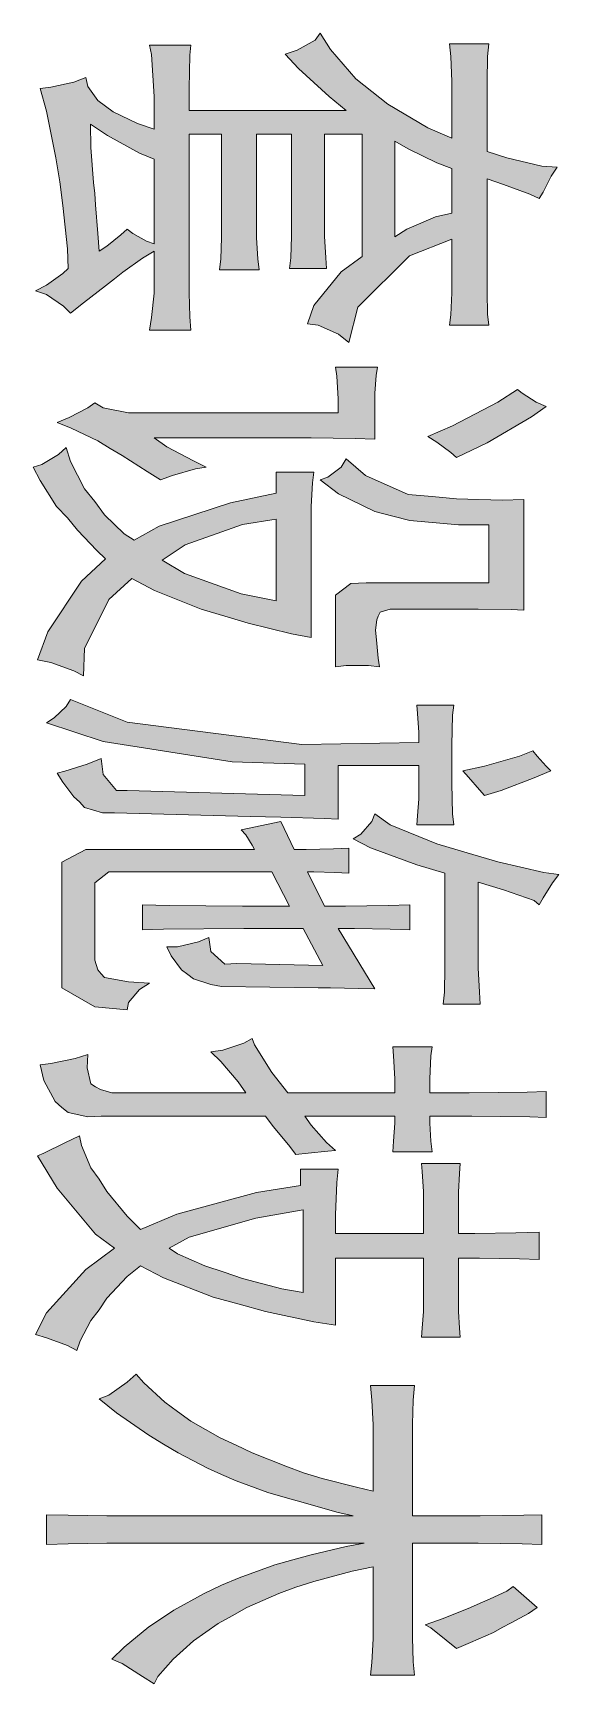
# Model space of a CAD drawing. Header units: millimetres. Extents: x 117 to 78452272, y 10 to 169749766.
# Drawn here: x 78390992 to 78391348, y 169650795 to 169651912 of the extents above; entities that cross this region are included whole.
import ezdxf

# ---------------------------------------------------------------- set-up
doc = ezdxf.new("R2010")
doc.units = ezdxf.units.MM

msp = doc.modelspace()

# ---------------------------------------------------------------- hatches: boundary and pattern name
h = msp.add_hatch(color=0)
h.paths.add_polyline_path([(78391334.323, 169651800.369), (78391327.859, 169651803.385), (78391310.191, 169651809.849), (78391298.987, 169651813.728), (78391298.987, 169651745.212), (78391298.987, 169651737.024), (78391299.418, 169651721.942), (78391300.28, 169651714.616), (78391273.563, 169651714.616), (78391274.425, 169651721.511), (78391275.287, 169651736.593), (78391275.287, 169651745.212), (78391275.287, 169651772.79), (78391246.415, 169651761.586), (78391211.511, 169651726.682), (78391205.478, 169651702.982), (78391198.584, 169651708.584), (78391184.794, 169651714.616), (78391177.469, 169651715.478), (78391181.778, 169651727.975), (78391200.307, 169651750.814), (78391214.528, 169651761.156), (78391214.528, 169651843.892), (78391189.103, 169651843.892), (78391189.103, 169651782.271), (78391189.103, 169651774.945), (78391189.965, 169651760.294), (78391190.396, 169651752.968), (78391165.403, 169651752.968), (78391166.265, 169651760.294), (78391166.696, 169651774.945), (78391166.696, 169651782.271), (78391166.696, 169651843.892), (78391142.995, 169651843.892), (78391142.995, 169651780.547), (78391142.995, 169651773.652), (78391143.857, 169651759.432), (78391144.719, 169651752.106), (78391118.002, 169651752.106), (78391118.864, 169651759.432), (78391119.295, 169651773.652), (78391119.295, 169651780.547), (78391119.295, 169651843.892), (78391097.318, 169651843.892), (78391097.318, 169651743.919), (78391097.318, 169651736.593), (78391097.749, 169651720.218), (78391098.611, 169651711.169), (78391070.601, 169651711.169), (78391071.894, 169651719.787), (78391073.618, 169651736.162), (78391073.618, 169651743.919), (78391073.618, 169651764.603), (78391065.861, 169651759.863), (78391052.503, 169651750.383), (78391046.901, 169651746.073), (78391040.868, 169651741.333), (78391025.786, 169651729.699), (78391017.167, 169651722.804), (78391012.427, 169651727.544), (78391000.793, 169651735.3), (78390993.467, 169651737.886), (78391000.793, 169651741.764), (78391011.996, 169651749.521), (78391015.444, 169651752.968), (78391015.013, 169651766.327), (78391011.996, 169651795.629), (78391009.842, 169651811.573), (78391007.256, 169651827.948), (78391000.793, 169651859.405), (78390996.483, 169651874.918), (78391003.809, 169651875.78), (78391019.322, 169651879.227), (78391027.509, 169651882.243), (78391028.802, 169651876.21), (78391035.697, 169651866.73), (78391040.868, 169651862.852), (78391046.039, 169651858.974), (78391062.414, 169651851.217), (78391073.618, 169651847.339), (78391073.618, 169651869.316), (78391071.894, 169651897.756), (78391070.601, 169651904.22), (78391098.611, 169651904.22), (78391097.749, 169651897.325), (78391097.318, 169651874.918), (78391097.318, 169651859.836), (78391203.755, 169651859.836), (78391192.12, 169651869.316), (78391171.436, 169651888.276), (78391162.387, 169651898.187), (78391170.574, 169651900.773), (78391182.64, 169651907.667), (78391186.087, 169651912.408), (78391192.982, 169651901.204), (78391210.218, 169651881.382), (78391220.991, 169651872.763), (78391231.764, 169651864.145), (78391258.912, 169651848.201), (78391275.287, 169651841.306), (78391275.287, 169651872.332), (78391275.287, 169651879.658), (78391274.425, 169651896.464), (78391273.563, 169651905.082), (78391300.28, 169651905.082), (78391299.418, 169651896.464), (78391298.987, 169651879.658), (78391298.987, 169651872.332), (78391298.987, 169651832.257), (78391312.346, 169651827.948), (78391336.046, 169651822.346), (78391346.388, 169651821.484), (78391342.51, 169651815.451), (78391336.908, 169651804.678)])
h.paths.add_polyline_path([(78391030.526, 169651850.786), (78391030.957, 169651834.842), (78391032.68, 169651811.142), (78391033.542, 169651803.816), (78391033.973, 169651796.06), (78391035.697, 169651776.669), (78391036.559, 169651764.603), (78391041.73, 169651768.05), (78391051.21, 169651775.807), (78391055.519, 169651779.685), (78391059.397, 169651776.669), (78391068.447, 169651771.498), (78391073.618, 169651769.774), (78391073.618, 169651827.086), (78391063.706, 169651830.964), (78391042.161, 169651843.03)])
h.paths.add_polyline_path([(78391236.504, 169651774.514), (78391244.692, 169651779.685), (78391264.083, 169651787.872), (78391275.287, 169651790.458), (78391275.287, 169651820.622), (78391264.945, 169651824.5), (78391245.554, 169651833.981), (78391236.504, 169651839.152)])
h = msp.add_hatch(color=0)
h.dxf.hatch_style = 2
h.paths.add_polyline_path([(78391223.146, 169651637.482), (78391209.787, 169651637.913), (78391180.054, 169651638.344), (78391164.11, 169651638.344), (78391073.618, 169651638.344), (78391082.236, 169651632.311), (78391100.334, 169651622.831), (78391108.953, 169651618.522), (78391101.627, 169651617.229), (78391086.114, 169651612.92), (78391077.927, 169651609.904), (78391068.878, 169651615.505), (78391052.072, 169651626.278), (78391043.884, 169651631.018), (78391035.697, 169651636.189), (78391017.598, 169651644.808), (78391008.118, 169651648.686), (78391016.306, 169651652.133), (78391028.802, 169651658.597), (78391033.542, 169651662.045), (78391039.144, 169651658.597), (78391056.381, 169651655.15), (78391067.585, 169651655.15), (78391198.153, 169651655.15), (78391198.153, 169651664.63), (78391197.291, 169651680.143), (78391196.429, 169651686.176), (78391224.87, 169651686.176), (78391224.008, 169651680.574), (78391223.146, 169651668.508), (78391223.146, 169651662.045)])
h = msp.add_hatch(color=0)
h.dxf.hatch_style = 2
h.paths.add_polyline_path([(78391339.063, 169651659.459), (78391329.152, 169651652.564), (78391298.987, 169651634.897), (78391278.303, 169651624.986), (78391274.425, 169651628.433), (78391264.945, 169651635.328), (78391258.912, 169651639.206), (78391275.718, 169651646.532), (78391306.313, 169651662.475), (78391319.671, 169651671.094), (78391322.688, 169651668.508), (78391332.168, 169651662.475)])
h = msp.add_hatch(color=0)
h.paths.add_polyline_path([(78391181.778, 169651615.075), (78391180.916, 169651607.749), (78391180.054, 169651591.805), (78391180.054, 169651583.187), (78391180.054, 169651503.036), (78391166.696, 169651505.621), (78391137.393, 169651512.947), (78391121.449, 169651517.687), (78391105.505, 169651522.427), (78391074.048, 169651534.924), (78391058.535, 169651543.111), (78391043.022, 169651528.891), (78391026.648, 169651495.71), (78391025.786, 169651477.181), (78391019.322, 169651480.628), (78391003.809, 169651486.23), (78390994.76, 169651487.954), (78391001.654, 169651506.914), (78391024.493, 169651541.388), (78391040.868, 169651556.47), (78391034.835, 169651562.072), (78391021.907, 169651575.861), (78391015.013, 169651584.048), (78391007.687, 169651591.805), (78390996.483, 169651609.473), (78390991.743, 169651618.522), (78390997.776, 169651620.245), (78391008.98, 169651627.14), (78391014.151, 169651631.88), (78391017.167, 169651622.4), (78391026.648, 169651603.871), (78391033.542, 169651595.252), (78391040.006, 169651586.203), (78391053.364, 169651573.276), (78391060.259, 169651568.966), (78391077.065, 169651578.447), (78391125.328, 169651594.391), (78391156.354, 169651600.854), (78391156.354, 169651615.075)])
h.paths.add_polyline_path([(78391079.219, 169651555.608), (78391094.302, 169651546.559), (78391132.653, 169651532.769), (78391156.354, 169651528.029), (78391156.354, 169651583.187), (78391133.515, 169651579.739), (78391094.732, 169651565.95)])
h = msp.add_hatch(color=0)
h.dxf.hatch_style = 2
h.paths.add_polyline_path([(78391196.429, 169651524.151), (78391196.429, 169651531.907), (78391206.771, 169651539.664), (78391217.113, 169651540.095), (78391300.28, 169651540.095), (78391300.28, 169651579.308), (78391279.596, 169651579.308), (78391246.846, 169651582.325), (78391235.212, 169651585.341), (78391223.146, 169651588.358), (78391198.584, 169651600.423), (78391186.087, 169651609.904), (78391191.258, 169651611.627), (78391200.307, 169651618.522), (78391203.755, 169651624.124), (78391216.682, 169651612.92), (78391245.554, 169651599.992), (78391261.928, 169651598.7), (78391278.303, 169651596.976), (78391309.329, 169651596.114), (78391323.981, 169651596.545), (78391323.981, 169651521.565), (78391315.362, 169651521.996), (78391292.955, 169651522.427), (78391279.596, 169651522.427), (78391239.521, 169651522.427), (78391233.488, 169651522.427), (78391226.593, 169651520.273), (78391225.301, 169651517.687), (78391224.439, 169651515.102), (78391223.577, 169651508.207), (78391224.008, 169651503.898), (78391224.439, 169651499.158), (78391225.301, 169651489.247), (78391226.162, 169651483.214), (78391218.837, 169651484.076), (78391203.755, 169651484.076), (78391196.429, 169651483.214)])
h = msp.add_hatch(color=0)
h.dxf.hatch_style = 2
h.paths.add_polyline_path([(78391251.586, 169651376.346), (78391252.017, 169651382.379), (78391252.879, 169651394.014), (78391252.879, 169651399.616), (78391252.879, 169651416.421), (78391198.153, 169651416.421), (78391198.153, 169651380.224), (78391189.103, 169651380.655), (78391159.37, 169651381.517), (78391138.686, 169651381.948), (78391046.901, 169651384.534), (78391038.713, 169651384.534), (78391026.648, 169651387.981), (78391023.2, 169651391.859), (78391019.322, 169651395.307), (78391011.996, 169651405.218), (78391008.118, 169651411.251), (78391013.289, 169651412.543), (78391028.371, 169651417.283), (78391037.851, 169651421.162), (78391039.144, 169651410.389), (78391048.193, 169651399.616), (78391055.519, 169651399.616), (78391175.745, 169651396.168), (78391175.745, 169651417.283), (78391126.62, 169651419.007), (78391039.144, 169651432.796), (78391000.793, 169651445.293), (78391005.964, 169651448.74), (78391014.151, 169651456.497), (78391017.167, 169651461.237), (78391055.519, 169651445.724), (78391173.59, 169651430.642), (78391252.879, 169651431.935), (78391252.879, 169651438.829), (78391252.017, 169651451.757), (78391251.586, 169651457.359), (78391276.58, 169651457.359), (78391275.718, 169651450.464), (78391275.287, 169651430.211), (78391275.287, 169651417.283), (78391275.287, 169651404.356), (78391275.718, 169651383.672), (78391276.58, 169651376.346)])
h = msp.add_hatch(color=0)
h.dxf.hatch_style = 2
h.paths.add_polyline_path([(78391342.079, 169651412.974), (78391330.875, 169651408.234), (78391308.468, 169651399.616), (78391297.264, 169651396.168), (78391293.816, 169651400.047), (78391286.491, 169651408.665), (78391282.612, 169651412.974), (78391297.264, 169651415.991), (78391320.964, 169651422.885), (78391330.013, 169651426.333), (78391333.03, 169651422.885), (78391339.063, 169651415.991)])
h = msp.add_hatch(color=0)
h.dxf.hatch_style = 2
h.paths.add_polyline_path([(78391334.323, 169651322.051), (78391330.875, 169651325.067), (78391310.191, 169651332.393), (78391292.955, 169651337.564), (78391292.955, 169651287.577), (78391292.955, 169651279.39), (78391293.816, 169651263.015), (78391294.247, 169651254.828), (78391269.254, 169651254.828), (78391270.116, 169651263.015), (78391270.547, 169651279.39), (78391270.547, 169651287.577), (78391270.547, 169651343.596), (78391251.586, 169651349.198), (78391220.13, 169651360.833), (78391208.495, 169651366.866), (78391213.666, 169651369.882), (78391220.991, 169651378.501), (78391223.146, 169651383.672), (78391233.488, 169651376.346), (78391264.945, 169651363.419), (78391285.629, 169651357.386), (78391306.313, 169651351.353), (78391337.339, 169651344.027), (78391347.681, 169651342.735), (78391343.372, 169651337.133), (78391336.908, 169651326.791)])
h = msp.add_hatch(color=0)
h.dxf.hatch_style = 2
h.paths.add_polyline_path([(78391168.419, 169651359.54), (78391176.607, 169651359.54), (78391195.136, 169651359.971), (78391205.478, 169651360.402), (78391205.478, 169651343.596), (78391195.998, 169651344.027), (78391181.778, 169651344.458), (78391177.469, 169651344.458), (78391189.103, 169651321.189), (78391203.324, 169651321.189), (78391232.195, 169651321.62), (78391246.846, 169651322.051), (78391246.846, 169651305.245), (78391233.488, 169651305.676), (78391209.357, 169651306.107), (78391198.153, 169651306.107), (78391223.146, 169651265.169), (78391211.942, 169651265.6), (78391192.982, 169651266.031), (78391184.794, 169651266.031), (78391119.295, 169651266.893), (78391111.969, 169651268.186), (78391100.334, 169651272.064), (78391096.456, 169651275.081), (78391092.147, 169651278.097), (78391085.252, 169651287.577), (78391082.236, 169651293.61), (78391089.562, 169651293.61), (78391103.782, 169651297.057), (78391110.676, 169651300.074), (78391111.969, 169651290.594), (78391121.449, 169651281.975), (78391129.637, 169651282.406), (78391187.811, 169651281.113), (78391174.452, 169651306.107), (78391134.377, 169651306.107), (78391080.081, 169651305.676), (78391065.861, 169651305.245), (78391065.861, 169651322.051), (78391083.96, 169651321.62), (78391133.515, 169651321.189), (78391165.403, 169651321.189), (78391153.337, 169651344.458), (78391052.503, 169651344.458), (78391043.022, 169651344.458), (78391033.542, 169651337.133), (78391033.542, 169651329.376), (78391033.542, 169651288.439), (78391033.542, 169651284.561), (78391035.697, 169651278.097), (78391037.851, 169651275.512), (78391040.006, 169651272.926), (78391056.381, 169651269.91), (78391070.601, 169651269.048), (78391063.706, 169651264.739), (78391056.381, 169651256.12), (78391055.519, 169651250.949), (78391033.542, 169651253.104), (78391011.134, 169651266.031), (78391011.134, 169651276.804), (78391011.134, 169651341.873), (78391011.134, 169651350.922), (78391027.509, 169651359.54), (78391043.884, 169651359.54), (78391141.703, 169651359.54), (78391139.979, 169651362.557), (78391135.67, 169651369.452), (78391132.653, 169651372.899), (78391159.37, 169651378.501)])
h = msp.add_hatch(color=0)
h.dxf.hatch_style = 2
h.paths.add_polyline_path([(78391196.429, 169651155.716), (78391191.258, 169651155.286), (78391177.9, 169651153.993), (78391169.712, 169651153.131), (78391164.541, 169651159.595), (78391154.199, 169651172.091), (78391149.028, 169651178.986), (78391037.851, 169651178.986), (78391028.802, 169651178.555), (78391015.444, 169651181.572), (78391011.134, 169651185.019), (78391006.825, 169651188.897), (78390999.069, 169651203.117), (78390996.483, 169651213.89), (78391003.809, 169651214.752), (78391020.184, 169651218.2), (78391028.802, 169651220.785), (78391028.371, 169651211.736), (78391030.957, 169651200.963), (78391033.973, 169651198.808), (78391037.421, 169651197.085), (78391045.177, 169651194.93), (78391049.486, 169651194.93), (78391135.67, 169651194.93), (78391130.499, 169651202.256), (78391118.864, 169651216.045), (78391111.969, 169651222.509), (78391120.157, 169651223.801), (78391134.377, 169651228.541), (78391139.979, 169651231.558), (78391141.703, 169651227.249), (78391153.337, 169651208.719), (78391164.11, 169651194.93), (78391236.504, 169651194.93), (78391236.504, 169651204.41), (78391235.643, 169651219.923), (78391235.212, 169651225.956), (78391261.928, 169651225.956), (78391261.067, 169651219.923), (78391260.205, 169651204.41), (78391260.205, 169651194.93), (78391286.922, 169651194.93), (78391326.135, 169651195.361), (78391339.063, 169651195.792), (78391339.063, 169651178.124), (78391327.859, 169651178.555), (78391288.645, 169651178.986), (78391260.205, 169651178.986), (78391260.205, 169651174.246), (78391261.067, 169651162.18), (78391261.928, 169651154.855), (78391235.212, 169651154.855), (78391235.643, 169651162.18), (78391236.504, 169651174.246), (78391236.504, 169651178.986), (78391175.745, 169651178.986), (78391180.054, 169651172.953), (78391190.396, 169651161.318)])
h = msp.add_hatch(color=0)
h.paths.add_polyline_path([(78391198.153, 169651143.22), (78391197.291, 169651134.171), (78391196.429, 169651112.194), (78391196.429, 169651099.697), (78391255.896, 169651099.697), (78391255.896, 169651120.381), (78391255.896, 169651128.138), (78391255.034, 169651141.496), (78391254.603, 169651147.098), (78391280.889, 169651147.098), (78391280.458, 169651140.203), (78391279.596, 169651127.707), (78391279.596, 169651122.105), (78391279.596, 169651099.697), (78391290.8, 169651099.697), (78391318.379, 169651100.128), (78391334.323, 169651100.559), (78391334.323, 169651082.03), (78391320.964, 169651082.461), (78391293.816, 169651082.891), (78391279.596, 169651082.891), (78391279.596, 169651051.865), (78391279.596, 169651046.694), (78391280.458, 169651035.491), (78391280.889, 169651029.458), (78391254.603, 169651029.458), (78391255.034, 169651035.491), (78391255.896, 169651046.694), (78391255.896, 169651051.865), (78391255.896, 169651082.891), (78391196.429, 169651082.891), (78391196.429, 169651037.645), (78391181.778, 169651039.8), (78391149.028, 169651046.694), (78391131.36, 169651051.865), (78391113.693, 169651056.605), (78391080.081, 169651069.533), (78391064.568, 169651077.72), (78391055.519, 169651070.395), (78391041.73, 169651055.744), (78391036.559, 169651047.987), (78391030.957, 169651040.661), (78391023.631, 169651026.872), (78391021.477, 169651020.408), (78391015.013, 169651023.856), (78391000.793, 169651029.027), (78390993.467, 169651031.181), (78391000.793, 169651045.833), (78391027.509, 169651075.135), (78391046.901, 169651089.786), (78391033.973, 169651099.266), (78391008.118, 169651130.292), (78390994.76, 169651152.269), (78390999.069, 169651153.993), (78391013.289, 169651160.887), (78391023.2, 169651165.628), (78391024.493, 169651159.164), (78391030.957, 169651144.082), (78391036.559, 169651136.325), (78391041.73, 169651128.138), (78391055.519, 169651111.332), (78391064.568, 169651102.283), (78391089.131, 169651112.625), (78391142.995, 169651127.276), (78391172.729, 169651132.016), (78391172.729, 169651143.22)])
h.paths.add_polyline_path([(78391174.452, 169651115.641), (78391142.564, 169651110.039), (78391097.318, 169651097.112), (78391083.96, 169651089.786), (78391089.562, 169651085.908), (78391108.091, 169651077.72), (78391121.019, 169651073.411), (78391133.515, 169651069.102), (78391160.232, 169651062.207), (78391174.452, 169651059.622)])
h = msp.add_hatch(color=0)
h.dxf.hatch_style = 2
h.paths.add_polyline_path([(78391248.57, 169650908.37), (78391276.58, 169650908.37), (78391294.247, 169650908.37), (78391323.981, 169650908.801), (78391336.046, 169650909.232), (78391336.046, 169650888.978), (78391322.688, 169650889.409), (78391292.955, 169650889.84), (78391276.58, 169650889.84), (78391248.57, 169650889.84), (78391248.57, 169650833.821), (78391248.57, 169650826.065), (78391249.001, 169650809.69), (78391249.863, 169650800.64), (78391220.13, 169650800.64), (78391220.991, 169650809.259), (78391221.853, 169650825.203), (78391221.853, 169650832.959), (78391221.853, 169650873.896), (78391207.633, 169650870.88), (78391181.778, 169650863.985), (78391169.712, 169650860.107), (78391158.077, 169650855.798), (78391136.532, 169650846.318), (78391126.62, 169650840.716), (78391117.14, 169650835.545), (78391100.334, 169650823.91), (78391093.44, 169650817.446), (78391086.545, 169650811.413), (78391076.203, 169650799.779), (78391073.618, 169650794.608), (78391065.861, 169650799.779), (78391052.072, 169650808.397), (78391045.177, 169650811.413), (78391053.364, 169650819.601), (78391070.17, 169650833.39), (78391078.789, 169650838.992), (78391086.976, 169650844.594), (78391107.66, 169650855.798), (78391119.295, 169650861.4), (78391131.36, 169650866.571), (78391155.492, 169650875.189), (78391167.558, 169650878.637), (78391180.054, 169650882.084), (78391203.755, 169650887.686), (78391215.82, 169650889.84), (78391052.503, 169650889.84), (78391041.73, 169650889.84), (78391015.444, 169650889.409), (78391000.793, 169650888.978), (78391000.793, 169650909.232), (78391015.444, 169650908.801), (78391041.73, 169650908.37), (78391052.503, 169650908.37), (78391208.495, 169650908.37), (78391197.291, 169650910.955), (78391174.452, 169650917.419), (78391162.387, 169650920.866), (78391150.752, 169650924.314), (78391129.206, 169650932.07), (78391119.295, 169650936.379), (78391109.815, 169650940.689), (78391089.992, 169650951.031), (78391080.081, 169650957.063), (78391070.17, 169650963.096), (78391048.193, 169650978.178), (78391036.559, 169650987.659), (78391043.022, 169650990.244), (78391055.519, 169650998.863), (78391061.552, 169651004.464), (78391066.723, 169650998.432), (78391080.943, 169650985.504), (78391089.562, 169650979.04), (78391098.611, 169650972.577), (78391118.433, 169650961.373), (78391129.206, 169650956.202), (78391139.979, 169650951.031), (78391162.817, 169650941.981), (78391174.883, 169650937.672), (78391187.38, 169650933.794), (78391210.649, 169650927.761), (78391221.853, 169650925.176), (78391221.853, 169650962.665), (78391221.853, 169650969.991), (78391220.991, 169650986.797), (78391220.13, 169650996.708), (78391249.863, 169650996.708), (78391249.001, 169650986.797), (78391248.57, 169650970.422), (78391248.57, 169650963.527)])
h = msp.add_hatch(color=0)
h.dxf.hatch_style = 2
h.paths.add_polyline_path([(78391333.03, 169650846.318), (78391326.997, 169650842.439), (78391315.362, 169650835.976), (78391309.329, 169650832.959), (78391303.297, 169650829.512), (78391287.784, 169650822.617), (78391278.303, 169650818.739), (78391271.409, 169650824.341), (78391261.067, 169650832.528), (78391257.188, 169650834.683), (78391269.254, 169650838.992), (78391287.784, 169650846.318), (78391294.247, 169650849.334), (78391301.142, 169650852.351), (78391312.346, 169650857.522), (78391316.655, 169650860.538)])

# ---------------------------------------------------------------- linework, layer by layer
at = {"color": 0, "lineweight": 0}
for points in [[(78391334.323, 169651800.369), (78391327.859, 169651803.385), (78391310.191, 169651809.849), (78391298.987, 169651813.728), (78391298.987, 169651745.212), (78391298.987, 169651737.024), (78391299.418, 169651721.942), (78391300.28, 169651714.616), (78391273.563, 169651714.616), (78391274.425, 169651721.511), (78391275.287, 169651736.593), (78391275.287, 169651745.212), (78391275.287, 169651772.79), (78391246.415, 169651761.586), (78391211.511, 169651726.682), (78391205.478, 169651702.982), (78391198.584, 169651708.584), (78391184.794, 169651714.616), (78391177.469, 169651715.478), (78391181.778, 169651727.975), (78391200.307, 169651750.814), (78391214.528, 169651761.156), (78391214.528, 169651843.892), (78391189.103, 169651843.892), (78391189.103, 169651782.271), (78391189.103, 169651774.945), (78391189.965, 169651760.294), (78391190.396, 169651752.968), (78391165.403, 169651752.968), (78391166.265, 169651760.294), (78391166.696, 169651774.945), (78391166.696, 169651782.271), (78391166.696, 169651843.892), (78391142.995, 169651843.892), (78391142.995, 169651780.547), (78391142.995, 169651773.652), (78391143.857, 169651759.432), (78391144.719, 169651752.106), (78391118.002, 169651752.106), (78391118.864, 169651759.432), (78391119.295, 169651773.652), (78391119.295, 169651780.547), (78391119.295, 169651843.892), (78391097.318, 169651843.892), (78391097.318, 169651743.919), (78391097.318, 169651736.593), (78391097.749, 169651720.218), (78391098.611, 169651711.169), (78391070.601, 169651711.169), (78391071.894, 169651719.787), (78391073.618, 169651736.162), (78391073.618, 169651743.919), (78391073.618, 169651764.603), (78391065.861, 169651759.863), (78391052.503, 169651750.383), (78391046.901, 169651746.073), (78391040.868, 169651741.333), (78391025.786, 169651729.699), (78391017.167, 169651722.804), (78391012.427, 169651727.544), (78391000.793, 169651735.3), (78390993.467, 169651737.886), (78391000.793, 169651741.764), (78391011.996, 169651749.521), (78391015.444, 169651752.968), (78391015.013, 169651766.327), (78391011.996, 169651795.629), (78391009.842, 169651811.573), (78391007.256, 169651827.948), (78391000.793, 169651859.405), (78390996.483, 169651874.918), (78391003.809, 169651875.78), (78391019.322, 169651879.227), (78391027.509, 169651882.243), (78391028.802, 169651876.21), (78391035.697, 169651866.73), (78391040.868, 169651862.852), (78391046.039, 169651858.974), (78391062.414, 169651851.217), (78391073.618, 169651847.339), (78391073.618, 169651869.316), (78391071.894, 169651897.756), (78391070.601, 169651904.22), (78391098.611, 169651904.22), (78391097.749, 169651897.325), (78391097.318, 169651874.918), (78391097.318, 169651859.836), (78391203.755, 169651859.836), (78391192.12, 169651869.316), (78391171.436, 169651888.276), (78391162.387, 169651898.187), (78391170.574, 169651900.773), (78391182.64, 169651907.667), (78391186.087, 169651912.408), (78391192.982, 169651901.204), (78391210.218, 169651881.382), (78391220.991, 169651872.763), (78391231.764, 169651864.145), (78391258.912, 169651848.201), (78391275.287, 169651841.306), (78391275.287, 169651872.332), (78391275.287, 169651879.658), (78391274.425, 169651896.464), (78391273.563, 169651905.082), (78391300.28, 169651905.082), (78391299.418, 169651896.464), (78391298.987, 169651879.658), (78391298.987, 169651872.332), (78391298.987, 169651832.257), (78391312.346, 169651827.948), (78391336.046, 169651822.346), (78391346.388, 169651821.484), (78391342.51, 169651815.451), (78391336.908, 169651804.678)], [(78391030.526, 169651850.786), (78391030.957, 169651834.842), (78391032.68, 169651811.142), (78391033.542, 169651803.816), (78391033.973, 169651796.06), (78391035.697, 169651776.669), (78391036.559, 169651764.603), (78391041.73, 169651768.05), (78391051.21, 169651775.807), (78391055.519, 169651779.685), (78391059.397, 169651776.669), (78391068.447, 169651771.498), (78391073.618, 169651769.774), (78391073.618, 169651827.086), (78391063.706, 169651830.964), (78391042.161, 169651843.03)], [(78391236.504, 169651774.514), (78391244.692, 169651779.685), (78391264.083, 169651787.872), (78391275.287, 169651790.458), (78391275.287, 169651820.622), (78391264.945, 169651824.5), (78391245.554, 169651833.981), (78391236.504, 169651839.152)], [(78391223.146, 169651637.482), (78391209.787, 169651637.913), (78391180.054, 169651638.344), (78391164.11, 169651638.344), (78391073.618, 169651638.344), (78391082.236, 169651632.311), (78391100.334, 169651622.831), (78391108.953, 169651618.522), (78391101.627, 169651617.229), (78391086.114, 169651612.92), (78391077.927, 169651609.904), (78391068.878, 169651615.505), (78391052.072, 169651626.278), (78391043.884, 169651631.018), (78391035.697, 169651636.189), (78391017.598, 169651644.808), (78391008.118, 169651648.686), (78391016.306, 169651652.133), (78391028.802, 169651658.597), (78391033.542, 169651662.045), (78391039.144, 169651658.597), (78391056.381, 169651655.15), (78391067.585, 169651655.15), (78391198.153, 169651655.15), (78391198.153, 169651664.63), (78391197.291, 169651680.143), (78391196.429, 169651686.176), (78391224.87, 169651686.176), (78391224.008, 169651680.574), (78391223.146, 169651668.508), (78391223.146, 169651662.045)], [(78391339.063, 169651659.459), (78391329.152, 169651652.564), (78391298.987, 169651634.897), (78391278.303, 169651624.986), (78391274.425, 169651628.433), (78391264.945, 169651635.328), (78391258.912, 169651639.206), (78391275.718, 169651646.532), (78391306.313, 169651662.475), (78391319.671, 169651671.094), (78391322.688, 169651668.508), (78391332.168, 169651662.475)], [(78391181.778, 169651615.075), (78391180.916, 169651607.749), (78391180.054, 169651591.805), (78391180.054, 169651583.187), (78391180.054, 169651503.036), (78391166.696, 169651505.621), (78391137.393, 169651512.947), (78391121.449, 169651517.687), (78391105.505, 169651522.427), (78391074.048, 169651534.924), (78391058.535, 169651543.111), (78391043.022, 169651528.891), (78391026.648, 169651495.71), (78391025.786, 169651477.181), (78391019.322, 169651480.628), (78391003.809, 169651486.23), (78390994.76, 169651487.954), (78391001.654, 169651506.914), (78391024.493, 169651541.388), (78391040.868, 169651556.47), (78391034.835, 169651562.072), (78391021.907, 169651575.861), (78391015.013, 169651584.048), (78391007.687, 169651591.805), (78390996.483, 169651609.473), (78390991.743, 169651618.522), (78390997.776, 169651620.245), (78391008.98, 169651627.14), (78391014.151, 169651631.88), (78391017.167, 169651622.4), (78391026.648, 169651603.871), (78391033.542, 169651595.252), (78391040.006, 169651586.203), (78391053.364, 169651573.276), (78391060.259, 169651568.966), (78391077.065, 169651578.447), (78391125.328, 169651594.391), (78391156.354, 169651600.854), (78391156.354, 169651615.075)], [(78391196.429, 169651524.151), (78391196.429, 169651531.907), (78391206.771, 169651539.664), (78391217.113, 169651540.095), (78391300.28, 169651540.095), (78391300.28, 169651579.308), (78391279.596, 169651579.308), (78391246.846, 169651582.325), (78391235.212, 169651585.341), (78391223.146, 169651588.358), (78391198.584, 169651600.423), (78391186.087, 169651609.904), (78391191.258, 169651611.627), (78391200.307, 169651618.522), (78391203.755, 169651624.124), (78391216.682, 169651612.92), (78391245.554, 169651599.992), (78391261.928, 169651598.7), (78391278.303, 169651596.976), (78391309.329, 169651596.114), (78391323.981, 169651596.545), (78391323.981, 169651521.565), (78391315.362, 169651521.996), (78391292.955, 169651522.427), (78391279.596, 169651522.427), (78391239.521, 169651522.427), (78391233.488, 169651522.427), (78391226.593, 169651520.273), (78391225.301, 169651517.687), (78391224.439, 169651515.102), (78391223.577, 169651508.207), (78391224.008, 169651503.898), (78391224.439, 169651499.158), (78391225.301, 169651489.247), (78391226.162, 169651483.214), (78391218.837, 169651484.076), (78391203.755, 169651484.076), (78391196.429, 169651483.214)], [(78391079.219, 169651555.608), (78391094.302, 169651546.559), (78391132.653, 169651532.769), (78391156.354, 169651528.029), (78391156.354, 169651583.187), (78391133.515, 169651579.739), (78391094.732, 169651565.95)], [(78391251.586, 169651376.346), (78391252.017, 169651382.379), (78391252.879, 169651394.014), (78391252.879, 169651399.616), (78391252.879, 169651416.421), (78391198.153, 169651416.421), (78391198.153, 169651380.224), (78391189.103, 169651380.655), (78391159.37, 169651381.517), (78391138.686, 169651381.948), (78391046.901, 169651384.534), (78391038.713, 169651384.534), (78391026.648, 169651387.981), (78391023.2, 169651391.859), (78391019.322, 169651395.307), (78391011.996, 169651405.218), (78391008.118, 169651411.251), (78391013.289, 169651412.543), (78391028.371, 169651417.283), (78391037.851, 169651421.162), (78391039.144, 169651410.389), (78391048.193, 169651399.616), (78391055.519, 169651399.616), (78391175.745, 169651396.168), (78391175.745, 169651417.283), (78391126.62, 169651419.007), (78391039.144, 169651432.796), (78391000.793, 169651445.293), (78391005.964, 169651448.74), (78391014.151, 169651456.497), (78391017.167, 169651461.237), (78391055.519, 169651445.724), (78391173.59, 169651430.642), (78391252.879, 169651431.935), (78391252.879, 169651438.829), (78391252.017, 169651451.757), (78391251.586, 169651457.359), (78391276.58, 169651457.359), (78391275.718, 169651450.464), (78391275.287, 169651430.211), (78391275.287, 169651417.283), (78391275.287, 169651404.356), (78391275.718, 169651383.672), (78391276.58, 169651376.346)], [(78391342.079, 169651412.974), (78391330.875, 169651408.234), (78391308.468, 169651399.616), (78391297.264, 169651396.168), (78391293.816, 169651400.047), (78391286.491, 169651408.665), (78391282.612, 169651412.974), (78391297.264, 169651415.991), (78391320.964, 169651422.885), (78391330.013, 169651426.333), (78391333.03, 169651422.885), (78391339.063, 169651415.991)], [(78391334.323, 169651322.051), (78391330.875, 169651325.067), (78391310.191, 169651332.393), (78391292.955, 169651337.564), (78391292.955, 169651287.577), (78391292.955, 169651279.39), (78391293.816, 169651263.015), (78391294.247, 169651254.828), (78391269.254, 169651254.828), (78391270.116, 169651263.015), (78391270.547, 169651279.39), (78391270.547, 169651287.577), (78391270.547, 169651343.596), (78391251.586, 169651349.198), (78391220.13, 169651360.833), (78391208.495, 169651366.866), (78391213.666, 169651369.882), (78391220.991, 169651378.501), (78391223.146, 169651383.672), (78391233.488, 169651376.346), (78391264.945, 169651363.419), (78391285.629, 169651357.386), (78391306.313, 169651351.353), (78391337.339, 169651344.027), (78391347.681, 169651342.735), (78391343.372, 169651337.133), (78391336.908, 169651326.791)], [(78391168.419, 169651359.54), (78391176.607, 169651359.54), (78391195.136, 169651359.971), (78391205.478, 169651360.402), (78391205.478, 169651343.596), (78391195.998, 169651344.027), (78391181.778, 169651344.458), (78391177.469, 169651344.458), (78391189.103, 169651321.189), (78391203.324, 169651321.189), (78391232.195, 169651321.62), (78391246.846, 169651322.051), (78391246.846, 169651305.245), (78391233.488, 169651305.676), (78391209.357, 169651306.107), (78391198.153, 169651306.107), (78391223.146, 169651265.169), (78391211.942, 169651265.6), (78391192.982, 169651266.031), (78391184.794, 169651266.031), (78391119.295, 169651266.893), (78391111.969, 169651268.186), (78391100.334, 169651272.064), (78391096.456, 169651275.081), (78391092.147, 169651278.097), (78391085.252, 169651287.577), (78391082.236, 169651293.61), (78391089.562, 169651293.61), (78391103.782, 169651297.057), (78391110.676, 169651300.074), (78391111.969, 169651290.594), (78391121.449, 169651281.975), (78391129.637, 169651282.406), (78391187.811, 169651281.113), (78391174.452, 169651306.107), (78391134.377, 169651306.107), (78391080.081, 169651305.676), (78391065.861, 169651305.245), (78391065.861, 169651322.051), (78391083.96, 169651321.62), (78391133.515, 169651321.189), (78391165.403, 169651321.189), (78391153.337, 169651344.458), (78391052.503, 169651344.458), (78391043.022, 169651344.458), (78391033.542, 169651337.133), (78391033.542, 169651329.376), (78391033.542, 169651288.439), (78391033.542, 169651284.561), (78391035.697, 169651278.097), (78391037.851, 169651275.512), (78391040.006, 169651272.926), (78391056.381, 169651269.91), (78391070.601, 169651269.048), (78391063.706, 169651264.739), (78391056.381, 169651256.12), (78391055.519, 169651250.949), (78391033.542, 169651253.104), (78391011.134, 169651266.031), (78391011.134, 169651276.804), (78391011.134, 169651341.873), (78391011.134, 169651350.922), (78391027.509, 169651359.54), (78391043.884, 169651359.54), (78391141.703, 169651359.54), (78391139.979, 169651362.557), (78391135.67, 169651369.452), (78391132.653, 169651372.899), (78391159.37, 169651378.501)], [(78391196.429, 169651155.716), (78391191.258, 169651155.286), (78391177.9, 169651153.993), (78391169.712, 169651153.131), (78391164.541, 169651159.595), (78391154.199, 169651172.091), (78391149.028, 169651178.986), (78391037.851, 169651178.986), (78391028.802, 169651178.555), (78391015.444, 169651181.572), (78391011.134, 169651185.019), (78391006.825, 169651188.897), (78390999.069, 169651203.117), (78390996.483, 169651213.89), (78391003.809, 169651214.752), (78391020.184, 169651218.2), (78391028.802, 169651220.785), (78391028.371, 169651211.736), (78391030.957, 169651200.963), (78391033.973, 169651198.808), (78391037.421, 169651197.085), (78391045.177, 169651194.93), (78391049.486, 169651194.93), (78391135.67, 169651194.93), (78391130.499, 169651202.256), (78391118.864, 169651216.045), (78391111.969, 169651222.509), (78391120.157, 169651223.801), (78391134.377, 169651228.541), (78391139.979, 169651231.558), (78391141.703, 169651227.249), (78391153.337, 169651208.719), (78391164.11, 169651194.93), (78391236.504, 169651194.93), (78391236.504, 169651204.41), (78391235.643, 169651219.923), (78391235.212, 169651225.956), (78391261.928, 169651225.956), (78391261.067, 169651219.923), (78391260.205, 169651204.41), (78391260.205, 169651194.93), (78391286.922, 169651194.93), (78391326.135, 169651195.361), (78391339.063, 169651195.792), (78391339.063, 169651178.124), (78391327.859, 169651178.555), (78391288.645, 169651178.986), (78391260.205, 169651178.986), (78391260.205, 169651174.246), (78391261.067, 169651162.18), (78391261.928, 169651154.855), (78391235.212, 169651154.855), (78391235.643, 169651162.18), (78391236.504, 169651174.246), (78391236.504, 169651178.986), (78391175.745, 169651178.986), (78391180.054, 169651172.953), (78391190.396, 169651161.318)], [(78391198.153, 169651143.22), (78391197.291, 169651134.171), (78391196.429, 169651112.194), (78391196.429, 169651099.697), (78391255.896, 169651099.697), (78391255.896, 169651120.381), (78391255.896, 169651128.138), (78391255.034, 169651141.496), (78391254.603, 169651147.098), (78391280.889, 169651147.098), (78391280.458, 169651140.203), (78391279.596, 169651127.707), (78391279.596, 169651122.105), (78391279.596, 169651099.697), (78391290.8, 169651099.697), (78391318.379, 169651100.128), (78391334.323, 169651100.559), (78391334.323, 169651082.03), (78391320.964, 169651082.461), (78391293.816, 169651082.891), (78391279.596, 169651082.891), (78391279.596, 169651051.865), (78391279.596, 169651046.694), (78391280.458, 169651035.491), (78391280.889, 169651029.458), (78391254.603, 169651029.458), (78391255.034, 169651035.491), (78391255.896, 169651046.694), (78391255.896, 169651051.865), (78391255.896, 169651082.891), (78391196.429, 169651082.891), (78391196.429, 169651037.645), (78391181.778, 169651039.8), (78391149.028, 169651046.694), (78391131.36, 169651051.865), (78391113.693, 169651056.605), (78391080.081, 169651069.533), (78391064.568, 169651077.72), (78391055.519, 169651070.395), (78391041.73, 169651055.744), (78391036.559, 169651047.987), (78391030.957, 169651040.661), (78391023.631, 169651026.872), (78391021.477, 169651020.408), (78391015.013, 169651023.856), (78391000.793, 169651029.027), (78390993.467, 169651031.181), (78391000.793, 169651045.833), (78391027.509, 169651075.135), (78391046.901, 169651089.786), (78391033.973, 169651099.266), (78391008.118, 169651130.292), (78390994.76, 169651152.269), (78390999.069, 169651153.993), (78391013.289, 169651160.887), (78391023.2, 169651165.628), (78391024.493, 169651159.164), (78391030.957, 169651144.082), (78391036.559, 169651136.325), (78391041.73, 169651128.138), (78391055.519, 169651111.332), (78391064.568, 169651102.283), (78391089.131, 169651112.625), (78391142.995, 169651127.276), (78391172.729, 169651132.016), (78391172.729, 169651143.22)], [(78391174.452, 169651115.641), (78391142.564, 169651110.039), (78391097.318, 169651097.112), (78391083.96, 169651089.786), (78391089.562, 169651085.908), (78391108.091, 169651077.72), (78391121.019, 169651073.411), (78391133.515, 169651069.102), (78391160.232, 169651062.207), (78391174.452, 169651059.622)], [(78391248.57, 169650908.37), (78391276.58, 169650908.37), (78391294.247, 169650908.37), (78391323.981, 169650908.801), (78391336.046, 169650909.232), (78391336.046, 169650888.978), (78391322.688, 169650889.409), (78391292.955, 169650889.84), (78391276.58, 169650889.84), (78391248.57, 169650889.84), (78391248.57, 169650833.821), (78391248.57, 169650826.065), (78391249.001, 169650809.69), (78391249.863, 169650800.64), (78391220.13, 169650800.64), (78391220.991, 169650809.259), (78391221.853, 169650825.203), (78391221.853, 169650832.959), (78391221.853, 169650873.896), (78391207.633, 169650870.88), (78391181.778, 169650863.985), (78391169.712, 169650860.107), (78391158.077, 169650855.798), (78391136.532, 169650846.318), (78391126.62, 169650840.716), (78391117.14, 169650835.545), (78391100.334, 169650823.91), (78391093.44, 169650817.446), (78391086.545, 169650811.413), (78391076.203, 169650799.779), (78391073.618, 169650794.608), (78391065.861, 169650799.779), (78391052.072, 169650808.397), (78391045.177, 169650811.413), (78391053.364, 169650819.601), (78391070.17, 169650833.39), (78391078.789, 169650838.992), (78391086.976, 169650844.594), (78391107.66, 169650855.798), (78391119.295, 169650861.4), (78391131.36, 169650866.571), (78391155.492, 169650875.189), (78391167.558, 169650878.637), (78391180.054, 169650882.084), (78391203.755, 169650887.686), (78391215.82, 169650889.84), (78391052.503, 169650889.84), (78391041.73, 169650889.84), (78391015.444, 169650889.409), (78391000.793, 169650888.978), (78391000.793, 169650909.232), (78391015.444, 169650908.801), (78391041.73, 169650908.37), (78391052.503, 169650908.37), (78391208.495, 169650908.37), (78391197.291, 169650910.955), (78391174.452, 169650917.419), (78391162.387, 169650920.866), (78391150.752, 169650924.314), (78391129.206, 169650932.07), (78391119.295, 169650936.379), (78391109.815, 169650940.689), (78391089.992, 169650951.031), (78391080.081, 169650957.063), (78391070.17, 169650963.096), (78391048.193, 169650978.178), (78391036.559, 169650987.659), (78391043.022, 169650990.244), (78391055.519, 169650998.863), (78391061.552, 169651004.464), (78391066.723, 169650998.432), (78391080.943, 169650985.504), (78391089.562, 169650979.04), (78391098.611, 169650972.577), (78391118.433, 169650961.373), (78391129.206, 169650956.202), (78391139.979, 169650951.031), (78391162.817, 169650941.981), (78391174.883, 169650937.672), (78391187.38, 169650933.794), (78391210.649, 169650927.761), (78391221.853, 169650925.176), (78391221.853, 169650962.665), (78391221.853, 169650969.991), (78391220.991, 169650986.797), (78391220.13, 169650996.708), (78391249.863, 169650996.708), (78391249.001, 169650986.797), (78391248.57, 169650970.422), (78391248.57, 169650963.527)], [(78391333.03, 169650846.318), (78391326.997, 169650842.439), (78391315.362, 169650835.976), (78391309.329, 169650832.959), (78391303.297, 169650829.512), (78391287.784, 169650822.617), (78391278.303, 169650818.739), (78391271.409, 169650824.341), (78391261.067, 169650832.528), (78391257.188, 169650834.683), (78391269.254, 169650838.992), (78391287.784, 169650846.318), (78391294.247, 169650849.334), (78391301.142, 169650852.351), (78391312.346, 169650857.522), (78391316.655, 169650860.538)]]:
    msp.add_lwpolyline(points, close=True, dxfattribs=at)

doc.saveas('drawing.dxf')
